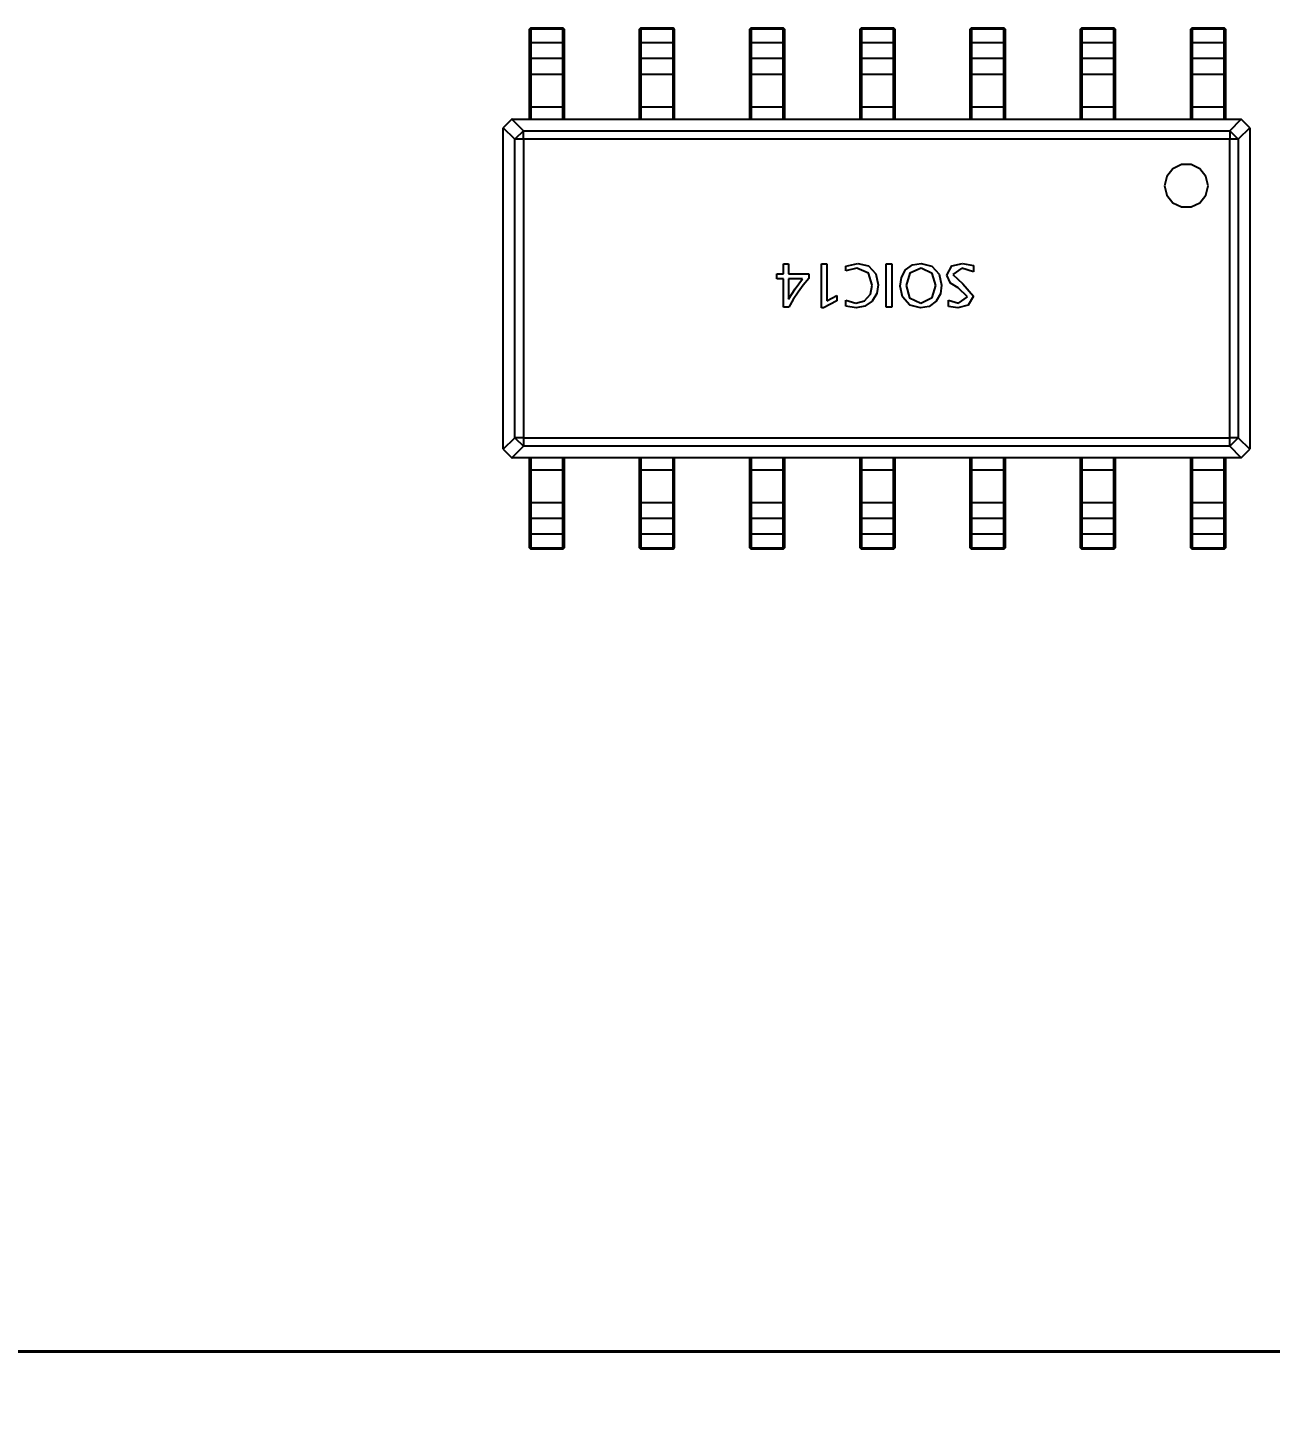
# Model space of a CAD drawing. Header units: millimetres. Extents: x 5 to 205, y 5 to 144.
# Drawn here: x 51.55 to 65.84, y 51.73 to 67.74 of the extents above; entities that cross this region are included whole.
import ezdxf

# ---------------------------------------------------------------- set-up
doc = ezdxf.new("R2010")
doc.units = ezdxf.units.MM
for name, color, linetype in [('DIM', 4, 'CONTINUOUS'), ('OUTLINE', 7, 'CONTINUOUS'), ('PARTS', 8, 'CONTINUOUS')]:
    doc.layers.add(name, color=color, linetype=linetype)
doc.styles.add('CJK', font='arial.ttf')
doc.dimstyles.new('PCB2', dxfattribs={"dimtxt": 1.25, "dimasz": 1.25, "dimexe": 0.75, "dimexo": 0.5, "dimgap": 0.3, "dimtad": 1, "dimzin": 0, "dimtxsty": 'CJK', "dimcen": 2.5, "dimclrd": 4, "dimclre": 4, "dimclrt": 4, "dimazin": 3, "dimtfac": 1, "dimtmove": 0, "dimatfit": 3})

msp = doc.modelspace()

# ---------------------------------------------------------------- linework, layer by layer
at = {"layer": 'OUTLINE'}
msp.add_lwpolyline([(89, 52.5), (34, 52.5)], dxfattribs=at)
at = {"layer": 'PARTS'}
for points in [[(57.318, 67.73), (57.333, 67.745)], [(57.333, 67.745), (57.318, 67.73)], [(57.318, 67.57), (57.318, 67.73)], [(57.318, 67.73), (57.333, 67.73)], [(57.333, 67.745), (57.703, 67.745)], [(57.333, 67.745), (57.333, 67.745)], [(57.333, 67.73), (57.333, 67.745)], [(57.333, 67.745), (57.703, 67.745)], [(57.703, 67.73), (57.333, 67.73)], [(57.333, 67.73), (57.333, 67.571)], [(57.703, 67.745), (57.718, 67.73)], [(57.703, 67.745), (57.703, 67.745)], [(57.703, 67.73), (57.703, 67.745)], [(57.718, 67.73), (57.703, 67.745)], [(57.703, 67.571), (57.703, 67.73)], [(57.703, 67.73), (57.718, 67.73)], [(57.718, 67.724), (57.718, 67.73)], [(57.718, 67.73), (57.718, 67.57)], [(58.587, 67.73), (58.602, 67.745)], [(58.602, 67.745), (58.587, 67.73)], [(58.587, 67.73), (58.587, 67.724)], [(58.587, 67.57), (58.587, 67.73)], [(58.587, 67.73), (58.602, 67.73)], [(58.587, 67.724), (58.587, 67.564)], [(58.602, 67.745), (58.971, 67.745)], [(58.602, 67.745), (58.602, 67.745)], [(58.602, 67.73), (58.602, 67.745)], [(58.602, 67.745), (58.971, 67.745)], [(58.971, 67.73), (58.602, 67.73)], [(58.602, 67.73), (58.602, 67.571)], [(58.971, 67.745), (58.986, 67.73)], [(58.971, 67.745), (58.971, 67.745)], [(58.971, 67.73), (58.971, 67.745)], [(58.986, 67.73), (58.971, 67.745)], [(58.971, 67.571), (58.971, 67.73)], [(58.971, 67.73), (58.986, 67.73)], [(58.986, 67.73), (58.986, 67.57)], [(59.855, 67.73), (59.87, 67.745)], [(59.87, 67.745), (59.855, 67.73)], [(59.855, 67.57), (59.855, 67.73)], [(59.855, 67.73), (59.87, 67.73)], [(59.87, 67.745), (60.24, 67.745)], [(59.87, 67.745), (59.87, 67.745)], [(59.87, 67.73), (59.87, 67.745)], [(59.87, 67.745), (60.24, 67.745)], [(60.24, 67.73), (59.87, 67.73)], [(59.87, 67.73), (59.87, 67.571)], [(60.24, 67.745), (60.255, 67.73)], [(60.24, 67.745), (60.24, 67.745)], [(60.24, 67.73), (60.24, 67.745)], [(60.255, 67.73), (60.24, 67.745)], [(60.24, 67.571), (60.24, 67.73)], [(60.24, 67.73), (60.255, 67.73)], [(60.255, 67.73), (60.255, 67.57)], [(61.124, 67.73), (61.139, 67.745)], [(61.139, 67.745), (61.124, 67.73)], [(61.124, 67.73), (61.124, 67.724)], [(61.124, 67.57), (61.124, 67.73)], [(61.124, 67.73), (61.139, 67.73)], [(61.139, 67.745), (61.509, 67.745)], [(61.139, 67.745), (61.139, 67.745)], [(61.139, 67.73), (61.139, 67.745)], [(61.139, 67.745), (61.509, 67.745)], [(61.509, 67.73), (61.139, 67.73)], [(61.139, 67.73), (61.139, 67.571)], [(61.509, 67.745), (61.524, 67.73)], [(61.509, 67.745), (61.509, 67.745)], [(61.509, 67.73), (61.509, 67.745)], [(61.524, 67.73), (61.509, 67.745)], [(61.509, 67.571), (61.509, 67.73)], [(61.509, 67.73), (61.524, 67.73)], [(61.524, 67.73), (61.524, 67.57)], [(62.393, 67.73), (62.408, 67.745)], [(62.408, 67.745), (62.393, 67.73)], [(62.393, 67.73), (62.393, 67.724)], [(62.393, 67.57), (62.393, 67.73)], [(62.393, 67.73), (62.408, 67.73)], [(62.408, 67.745), (62.778, 67.745)], [(62.408, 67.745), (62.408, 67.745)], [(62.408, 67.73), (62.408, 67.745)], [(62.408, 67.745), (62.778, 67.745)], [(62.778, 67.73), (62.408, 67.73)], [(62.408, 67.73), (62.408, 67.571)], [(62.778, 67.745), (62.793, 67.73)], [(62.778, 67.745), (62.778, 67.745)], [(62.778, 67.73), (62.778, 67.745)], [(62.793, 67.73), (62.778, 67.745)], [(62.778, 67.571), (62.778, 67.73)], [(62.778, 67.73), (62.793, 67.73)], [(62.793, 67.73), (62.793, 67.57)], [(63.662, 67.73), (63.677, 67.745)], [(63.677, 67.745), (63.662, 67.73)], [(63.662, 67.73), (63.662, 67.724)], [(63.662, 67.57), (63.662, 67.73)], [(63.662, 67.73), (63.677, 67.73)], [(63.677, 67.745), (64.046, 67.745)], [(63.677, 67.745), (63.677, 67.745)], [(63.677, 67.73), (63.677, 67.745)], [(63.677, 67.745), (64.046, 67.745)], [(64.046, 67.73), (63.677, 67.73)], [(63.677, 67.73), (63.677, 67.571)], [(64.046, 67.745), (64.061, 67.73)], [(64.046, 67.745), (64.046, 67.745)], [(64.046, 67.73), (64.046, 67.745)], [(64.061, 67.73), (64.046, 67.745)], [(64.046, 67.571), (64.046, 67.73)], [(64.046, 67.73), (64.061, 67.73)], [(64.061, 67.73), (64.061, 67.57)], [(64.93, 67.73), (64.945, 67.745)], [(64.945, 67.745), (64.93, 67.73)], [(64.93, 67.73), (64.93, 67.724)], [(64.93, 67.57), (64.93, 67.73)], [(64.93, 67.73), (64.945, 67.73)], [(64.945, 67.745), (65.315, 67.745)], [(64.945, 67.745), (64.945, 67.745)], [(64.945, 67.73), (64.945, 67.745)], [(64.945, 67.745), (65.315, 67.745)], [(65.315, 67.73), (64.945, 67.73)], [(64.945, 67.73), (64.945, 67.571)], [(65.315, 67.745), (65.33, 67.73)], [(65.315, 67.745), (65.315, 67.745)], [(65.315, 67.73), (65.315, 67.745)], [(65.33, 67.73), (65.315, 67.745)], [(65.315, 67.571), (65.315, 67.73)], [(65.315, 67.73), (65.33, 67.73)], [(65.33, 67.73), (65.33, 67.57)], [(57.318, 67.57), (57.333, 67.571)], [(57.318, 67.376), (57.318, 67.57)], [(57.703, 67.571), (57.333, 67.571)], [(57.333, 67.571), (57.333, 67.39)], [(57.703, 67.39), (57.703, 67.571)], [(57.703, 67.571), (57.718, 67.57)], [(57.718, 67.57), (57.718, 67.376)], [(58.587, 67.57), (58.602, 67.571)], [(58.587, 67.376), (58.587, 67.57)], [(58.971, 67.571), (58.602, 67.571)], [(58.602, 67.571), (58.602, 67.39)], [(58.971, 67.39), (58.971, 67.571)], [(58.971, 67.571), (58.986, 67.57)], [(58.986, 67.57), (58.986, 67.376)], [(59.855, 67.57), (59.87, 67.571)], [(59.855, 67.376), (59.855, 67.57)], [(60.24, 67.571), (59.87, 67.571)], [(59.87, 67.571), (59.87, 67.39)], [(60.24, 67.39), (60.24, 67.571)], [(60.24, 67.571), (60.255, 67.57)], [(60.255, 67.57), (60.255, 67.376)], [(61.124, 67.57), (61.139, 67.571)], [(61.124, 67.376), (61.124, 67.57)], [(61.509, 67.571), (61.139, 67.571)], [(61.139, 67.571), (61.139, 67.39)], [(61.509, 67.39), (61.509, 67.571)], [(61.509, 67.571), (61.524, 67.57)], [(61.524, 67.57), (61.524, 67.376)], [(62.393, 67.57), (62.408, 67.571)], [(62.393, 67.376), (62.393, 67.57)], [(62.778, 67.571), (62.408, 67.571)], [(62.408, 67.571), (62.408, 67.39)], [(62.778, 67.39), (62.778, 67.571)], [(62.778, 67.571), (62.793, 67.57)], [(62.793, 67.57), (62.793, 67.376)], [(63.662, 67.57), (63.677, 67.571)], [(63.662, 67.376), (63.662, 67.57)], [(64.046, 67.571), (63.677, 67.571)], [(63.677, 67.571), (63.677, 67.39)], [(64.046, 67.39), (64.046, 67.571)], [(64.046, 67.571), (64.061, 67.57)], [(64.061, 67.57), (64.061, 67.376)], [(64.93, 67.57), (64.945, 67.571)], [(64.93, 67.376), (64.93, 67.57)], [(65.315, 67.571), (64.945, 67.571)], [(64.945, 67.571), (64.945, 67.39)], [(65.315, 67.39), (65.315, 67.571)], [(65.315, 67.571), (65.33, 67.57)], [(65.33, 67.57), (65.33, 67.376)], [(57.318, 67.376), (57.333, 67.39)], [(57.318, 67.376), (57.318, 67.216)], [(57.318, 67.194), (57.318, 67.376)], [(57.703, 67.39), (57.333, 67.39)], [(57.333, 67.39), (57.333, 67.208)], [(57.703, 67.208), (57.703, 67.39)], [(57.703, 67.39), (57.718, 67.376)], [(57.718, 67.376), (57.718, 67.194)], [(58.587, 67.376), (58.602, 67.39)], [(58.587, 67.376), (58.587, 67.216)], [(58.587, 67.194), (58.587, 67.376)], [(58.971, 67.39), (58.602, 67.39)], [(58.602, 67.39), (58.602, 67.208)], [(58.971, 67.208), (58.971, 67.39)], [(58.971, 67.39), (58.986, 67.376)], [(58.986, 67.216), (58.986, 67.376)], [(58.986, 67.376), (58.986, 67.194)], [(59.855, 67.376), (59.87, 67.39)], [(59.855, 67.376), (59.855, 67.216)], [(59.855, 67.194), (59.855, 67.376)], [(60.24, 67.39), (59.87, 67.39)], [(59.87, 67.39), (59.87, 67.208)], [(60.24, 67.208), (60.24, 67.39)], [(60.24, 67.39), (60.255, 67.376)], [(60.255, 67.216), (60.255, 67.376)], [(60.255, 67.376), (60.255, 67.194)], [(61.124, 67.376), (61.139, 67.39)], [(61.124, 67.376), (61.124, 67.216)], [(61.124, 67.194), (61.124, 67.376)], [(61.509, 67.39), (61.139, 67.39)], [(61.139, 67.39), (61.139, 67.208)], [(61.509, 67.208), (61.509, 67.39)], [(61.509, 67.39), (61.524, 67.376)], [(61.524, 67.216), (61.524, 67.376)], [(61.524, 67.376), (61.524, 67.194)], [(62.393, 67.376), (62.408, 67.39)], [(62.393, 67.194), (62.393, 67.376)], [(62.778, 67.39), (62.408, 67.39)], [(62.408, 67.39), (62.408, 67.208)], [(62.778, 67.208), (62.778, 67.39)], [(62.778, 67.39), (62.793, 67.376)], [(62.793, 67.216), (62.793, 67.376)], [(62.793, 67.376), (62.793, 67.194)], [(63.662, 67.376), (63.677, 67.39)], [(63.662, 67.194), (63.662, 67.376)], [(64.046, 67.39), (63.677, 67.39)], [(63.677, 67.39), (63.677, 67.208)], [(64.046, 67.208), (64.046, 67.39)], [(64.046, 67.39), (64.061, 67.376)], [(64.061, 67.216), (64.061, 67.376)], [(64.061, 67.376), (64.061, 67.194)], [(64.93, 67.376), (64.945, 67.39)], [(64.93, 67.376), (64.93, 67.216)], [(64.93, 67.194), (64.93, 67.376)], [(65.315, 67.39), (64.945, 67.39)], [(64.945, 67.39), (64.945, 67.208)], [(65.315, 67.208), (65.315, 67.39)], [(65.315, 67.39), (65.33, 67.376)], [(65.33, 67.216), (65.33, 67.376)], [(65.33, 67.376), (65.33, 67.194)], [(57.318, 67.216), (57.318, 67.035)], [(57.318, 67.194), (57.333, 67.208)], [(57.318, 66.833), (57.318, 66.953), (57.318, 67.074), (57.318, 67.194)], [(57.703, 67.208), (57.333, 67.208)], [(57.333, 67.208), (57.333, 67.083), (57.333, 66.958), (57.333, 66.833)], [(57.703, 66.833), (57.703, 66.958), (57.703, 67.083), (57.703, 67.208)], [(57.703, 67.208), (57.718, 67.194)], [(57.718, 67.035), (57.718, 67.216)], [(57.718, 67.194), (57.718, 67.074), (57.718, 66.953), (57.718, 66.833)], [(58.587, 67.216), (58.587, 67.035)], [(58.587, 67.194), (58.602, 67.208)], [(58.587, 66.833), (58.587, 66.953), (58.587, 67.074), (58.587, 67.194)], [(58.971, 67.208), (58.602, 67.208)], [(58.602, 67.208), (58.602, 67.083), (58.602, 66.958), (58.602, 66.833)], [(58.971, 66.833), (58.971, 66.958), (58.971, 67.083), (58.971, 67.208)], [(58.971, 67.208), (58.986, 67.194)], [(58.986, 67.035), (58.986, 67.216)], [(58.986, 67.194), (58.986, 67.074), (58.986, 66.953), (58.986, 66.833)], [(59.855, 67.216), (59.855, 67.035)], [(59.855, 67.194), (59.87, 67.208)], [(59.855, 66.833), (59.855, 66.953), (59.855, 67.074), (59.855, 67.194)], [(60.24, 67.208), (59.87, 67.208)], [(59.87, 67.208), (59.87, 67.083), (59.87, 66.958), (59.87, 66.833)], [(60.24, 66.833), (60.24, 66.958), (60.24, 67.083), (60.24, 67.208)], [(60.24, 67.208), (60.255, 67.194)], [(60.255, 67.035), (60.255, 67.216)], [(60.255, 67.194), (60.255, 67.074), (60.255, 66.953), (60.255, 66.833)], [(61.124, 67.216), (61.124, 67.035)], [(61.124, 67.194), (61.139, 67.208)], [(61.124, 66.833), (61.124, 66.953), (61.124, 67.074), (61.124, 67.194)], [(61.509, 67.208), (61.139, 67.208)], [(61.139, 67.208), (61.139, 67.083), (61.139, 66.958), (61.139, 66.833)], [(61.509, 66.833), (61.509, 66.958), (61.509, 67.083), (61.509, 67.208)], [(61.509, 67.208), (61.524, 67.194)], [(61.524, 67.035), (61.524, 67.216)], [(61.524, 67.194), (61.524, 67.074), (61.524, 66.953), (61.524, 66.833)], [(62.393, 67.216), (62.393, 67.035)], [(62.393, 67.194), (62.408, 67.208)], [(62.393, 66.833), (62.393, 66.953), (62.393, 67.074), (62.393, 67.194)], [(62.778, 67.208), (62.408, 67.208)], [(62.408, 67.208), (62.408, 67.083), (62.408, 66.958), (62.408, 66.833)], [(62.778, 66.833), (62.778, 66.958), (62.778, 67.083), (62.778, 67.208)], [(62.778, 67.208), (62.793, 67.194)], [(62.793, 67.035), (62.793, 67.216)], [(62.793, 67.194), (62.793, 67.074), (62.793, 66.953), (62.793, 66.833)], [(63.662, 67.216), (63.662, 67.035)], [(63.662, 67.194), (63.677, 67.208)], [(63.662, 66.833), (63.662, 66.953), (63.662, 67.074), (63.662, 67.194)], [(64.046, 67.208), (63.677, 67.208)], [(63.677, 67.208), (63.677, 67.083), (63.677, 66.958), (63.677, 66.833)], [(64.046, 66.833), (64.046, 66.958), (64.046, 67.083), (64.046, 67.208)], [(64.046, 67.208), (64.061, 67.194)], [(64.061, 67.035), (64.061, 67.216)], [(64.061, 67.194), (64.061, 67.074), (64.061, 66.953), (64.061, 66.833)], [(64.93, 67.216), (64.93, 67.035)], [(64.93, 67.194), (64.945, 67.208)], [(64.93, 66.833), (64.93, 66.953), (64.93, 67.074), (64.93, 67.194)], [(65.315, 67.208), (64.945, 67.208)], [(64.945, 67.208), (64.945, 67.083), (64.945, 66.958), (64.945, 66.833)], [(65.315, 66.833), (65.315, 66.958), (65.315, 67.083), (65.315, 67.208)], [(65.315, 67.208), (65.33, 67.194)], [(65.33, 67.035), (65.33, 67.216)], [(65.33, 67.194), (65.33, 67.074), (65.33, 66.953), (65.33, 66.833)], [(59.855, 67.035), (59.855, 66.934), (59.855, 66.833)], [(57.318, 66.833), (57.318, 66.693)], [(57.318, 66.693), (57.318, 66.833)], [(57.318, 66.833), (57.333, 66.833)], [(57.703, 66.833), (57.333, 66.833)], [(57.333, 66.833), (57.333, 66.693)], [(57.703, 66.693), (57.703, 66.833)], [(57.703, 66.833), (57.718, 66.833)], [(57.718, 66.833), (57.718, 66.693)], [(58.587, 66.833), (58.587, 66.693)], [(58.587, 66.693), (58.587, 66.833)], [(58.587, 66.833), (58.602, 66.833)], [(58.971, 66.833), (58.602, 66.833)], [(58.602, 66.833), (58.602, 66.693)], [(58.971, 66.693), (58.971, 66.833)], [(58.971, 66.833), (58.986, 66.833)], [(58.986, 66.833), (58.986, 66.693)], [(59.855, 66.833), (59.855, 66.693)], [(59.855, 66.693), (59.855, 66.833)], [(59.855, 66.833), (59.87, 66.833)], [(60.24, 66.833), (59.87, 66.833)], [(59.87, 66.833), (59.87, 66.693)], [(60.24, 66.693), (60.24, 66.833)], [(60.24, 66.833), (60.255, 66.833)], [(60.255, 66.833), (60.255, 66.693)], [(61.124, 66.833), (61.124, 66.693)], [(61.124, 66.693), (61.124, 66.833)], [(61.124, 66.833), (61.139, 66.833)], [(61.509, 66.833), (61.139, 66.833)], [(61.139, 66.833), (61.139, 66.693)], [(61.509, 66.693), (61.509, 66.833)], [(61.509, 66.833), (61.524, 66.833)], [(61.524, 66.693), (61.524, 66.833)], [(61.524, 66.833), (61.524, 66.693)], [(62.393, 66.833), (62.393, 66.693)], [(62.393, 66.693), (62.393, 66.833)], [(62.393, 66.833), (62.408, 66.833)], [(62.778, 66.833), (62.408, 66.833)], [(62.408, 66.833), (62.408, 66.693)], [(62.778, 66.693), (62.778, 66.833)], [(62.778, 66.833), (62.793, 66.833)], [(62.793, 66.693), (62.793, 66.833)], [(62.793, 66.833), (62.793, 66.693)], [(63.662, 66.833), (63.662, 66.693)], [(63.662, 66.693), (63.662, 66.833)], [(63.662, 66.833), (63.677, 66.833)], [(64.046, 66.833), (63.677, 66.833)], [(63.677, 66.833), (63.677, 66.693)], [(64.046, 66.693), (64.046, 66.833)], [(64.046, 66.833), (64.061, 66.833)], [(64.061, 66.833), (64.061, 66.693)], [(64.93, 66.833), (64.93, 66.693)], [(64.93, 66.693), (64.93, 66.833)], [(64.93, 66.833), (64.945, 66.833)], [(65.315, 66.833), (64.945, 66.833)], [(64.945, 66.833), (64.945, 66.693)], [(65.315, 66.693), (65.315, 66.833)], [(65.315, 66.833), (65.33, 66.833)], [(65.33, 66.693), (65.33, 66.833)], [(65.33, 66.833), (65.33, 66.693)], [(57.116, 66.693), (57.018, 66.595)], [(57.118, 66.693), (57.116, 66.693)], [(57.116, 66.693), (57.249, 66.56)], [(57.118, 66.693), (65.51, 66.693)], [(65.379, 66.56), (65.512, 66.693)], [(65.512, 66.693), (65.51, 66.693)], [(65.61, 66.595), (65.512, 66.693)], [(57.018, 66.595), (57.018, 66.593)], [(57.151, 66.462), (57.018, 66.595)], [(57.018, 62.897), (57.018, 66.593)], [(57.249, 66.56), (57.151, 66.462)], [(57.249, 66.56), (65.379, 66.56)], [(57.249, 66.462), (57.249, 66.56)], [(65.477, 66.462), (65.379, 66.56)], [(65.379, 66.56), (65.379, 66.462)], [(65.61, 66.595), (65.477, 66.462)], [(65.61, 66.593), (65.61, 66.595)], [(65.61, 66.593), (65.61, 62.897)], [(57.151, 63.027), (57.151, 66.462)], [(57.249, 66.462), (57.151, 66.462)], [(57.249, 66.462), (57.249, 63.027)], [(65.379, 66.462), (57.249, 66.462)], [(65.379, 63.027), (65.379, 66.462)], [(65.477, 66.462), (65.379, 66.462)], [(65.477, 66.462), (65.477, 63.027)], [(65.129, 65.927), (65.105, 66.035), (65.035, 66.122), (64.935, 66.17), (64.824, 66.17), (64.724, 66.122), (64.655, 66.035), (64.63, 65.927)], [(64.63, 65.927), (64.655, 65.818), (64.724, 65.732), (64.824, 65.683), (64.935, 65.683), (65.035, 65.732), (65.105, 65.818), (65.129, 65.927)], [(60.241, 64.912), (60.241, 65.028)], [(60.241, 65.028), (60.302, 65.028)], [(60.302, 65.028), (60.302, 64.912)], [(60.68, 64.522), (60.68, 65.028)], [(60.68, 65.028), (60.741, 65.028)], [(60.741, 65.028), (60.741, 64.603)], [(60.96, 65.002), (61.097, 65.034)], [(61.097, 65.034), (61.22, 65.004), (61.306, 64.912), (61.332, 64.787)], [(61.423, 64.528), (61.423, 65.028)], [(61.423, 65.028), (61.49, 65.028)], [(61.49, 65.028), (61.49, 64.528)], [(61.587, 64.772), (61.601, 64.871), (61.648, 64.959), (61.729, 65.016), (61.827, 65.034)], [(61.827, 65.034), (61.951, 65.003), (62.036, 64.909), (62.063, 64.784)], [(62.123, 64.899), (62.18, 65.006), (62.302, 65.034)], [(62.302, 65.034), (62.428, 65.008)], [(60.168, 64.857), (60.168, 64.912)], [(60.168, 64.912), (60.241, 64.912)], [(60.302, 64.912), (60.534, 64.912)], [(60.534, 64.912), (60.534, 64.86)], [(60.96, 64.947), (60.96, 65.002)], [(61.088, 64.979), (60.96, 64.947)], [(61.265, 64.783), (61.22, 64.922), (61.088, 64.979)], [(61.827, 64.979), (61.695, 64.92), (61.654, 64.779)], [(61.996, 64.779), (61.955, 64.917), (61.827, 64.979)], [(62.255, 64.751), (62.166, 64.807), (62.123, 64.899)], [(62.295, 64.979), (62.191, 64.904)], [(62.191, 64.904), (62.306, 64.798)], [(62.428, 64.935), (62.295, 64.979)], [(62.428, 65.008), (62.428, 64.935)], [(60.241, 64.857), (60.168, 64.857)], [(60.241, 64.528), (60.241, 64.857)], [(60.302, 64.62), (60.377, 64.742), (60.463, 64.857)], [(60.302, 64.857), (60.302, 64.62)], [(60.463, 64.857), (60.302, 64.857)], [(60.534, 64.86), (60.47, 64.782), (60.41, 64.701), (60.355, 64.616), (60.306, 64.528)], [(61.077, 64.577), (61.177, 64.603), (61.245, 64.681), (61.265, 64.783)], [(61.332, 64.787), (61.316, 64.686), (61.263, 64.598), (61.178, 64.54), (61.078, 64.522)], [(61.819, 64.522), (61.697, 64.554), (61.613, 64.648), (61.587, 64.772)], [(61.654, 64.779), (61.693, 64.638), (61.823, 64.577)], [(62.063, 64.784), (62.049, 64.684), (62, 64.597), (61.918, 64.539), (61.819, 64.522)], [(61.823, 64.577), (61.953, 64.639), (61.996, 64.779)], [(62.361, 64.65), (62.255, 64.751)], [(62.306, 64.798), (62.428, 64.656)], [(60.856, 64.601), (60.703, 64.522)], [(60.741, 64.603), (60.856, 64.662)], [(60.856, 64.662), (60.856, 64.601)], [(60.96, 64.542), (60.96, 64.609)], [(60.96, 64.609), (61.077, 64.577)], [(62.142, 64.536), (62.142, 64.609)], [(62.142, 64.609), (62.257, 64.577)], [(62.428, 64.656), (62.37, 64.553), (62.251, 64.522)], [(62.257, 64.577), (62.361, 64.65)], [(60.306, 64.528), (60.241, 64.528)], [(60.703, 64.522), (60.68, 64.522)], [(61.078, 64.522), (60.96, 64.542)], [(61.49, 64.528), (61.423, 64.528)], [(62.251, 64.522), (62.142, 64.536)], [(57.018, 62.895), (57.151, 63.027)], [(57.151, 63.027), (57.249, 62.93)], [(57.249, 63.027), (57.151, 63.027)], [(57.249, 63.027), (65.379, 63.027)], [(57.249, 63.027), (57.249, 62.93)], [(65.379, 62.93), (65.477, 63.027)], [(65.477, 63.027), (65.379, 63.027)], [(65.379, 62.93), (65.379, 63.027)], [(65.477, 63.027), (65.61, 62.895)], [(57.018, 62.897), (57.018, 62.895)], [(57.018, 62.895), (57.116, 62.797)], [(57.249, 62.93), (57.116, 62.797)], [(57.116, 62.797), (57.118, 62.797)], [(65.51, 62.797), (57.118, 62.797)], [(65.379, 62.93), (57.249, 62.93)], [(57.318, 62.797), (57.318, 62.657)], [(57.318, 62.657), (57.318, 62.797)], [(57.333, 62.797), (57.333, 62.657)], [(57.703, 62.657), (57.703, 62.797)], [(57.718, 62.797), (57.718, 62.657)], [(58.587, 62.797), (58.587, 62.657)], [(58.587, 62.657), (58.587, 62.797)], [(58.602, 62.797), (58.602, 62.657)], [(58.971, 62.657), (58.971, 62.797)], [(58.986, 62.797), (58.986, 62.657)], [(59.855, 62.797), (59.855, 62.657)], [(59.855, 62.657), (59.855, 62.797)], [(59.87, 62.797), (59.87, 62.657)], [(60.24, 62.657), (60.24, 62.797)], [(60.255, 62.797), (60.255, 62.657)], [(61.124, 62.797), (61.124, 62.657)], [(61.124, 62.657), (61.124, 62.797)], [(61.139, 62.797), (61.139, 62.657)], [(61.509, 62.657), (61.509, 62.797)], [(61.524, 62.657), (61.524, 62.797)], [(61.524, 62.797), (61.524, 62.657)], [(62.393, 62.797), (62.393, 62.657)], [(62.393, 62.657), (62.393, 62.797)], [(62.408, 62.797), (62.408, 62.657)], [(62.778, 62.657), (62.778, 62.797)], [(62.793, 62.657), (62.793, 62.797)], [(62.793, 62.797), (62.793, 62.657)], [(63.662, 62.797), (63.662, 62.657)], [(63.662, 62.657), (63.662, 62.797)], [(63.677, 62.797), (63.677, 62.657)], [(64.046, 62.657), (64.046, 62.797)], [(64.061, 62.797), (64.061, 62.657)], [(64.93, 62.797), (64.93, 62.657)], [(64.93, 62.657), (64.93, 62.797)], [(64.945, 62.797), (64.945, 62.657)], [(65.315, 62.657), (65.315, 62.797)], [(65.33, 62.657), (65.33, 62.797)], [(65.33, 62.797), (65.33, 62.657)], [(65.512, 62.797), (65.379, 62.93)], [(65.51, 62.797), (65.512, 62.797)], [(65.512, 62.797), (65.61, 62.895)], [(65.61, 62.895), (65.61, 62.897)], [(57.318, 62.296), (57.318, 62.416), (57.318, 62.537), (57.318, 62.657)], [(57.333, 62.657), (57.318, 62.657)], [(57.333, 62.657), (57.703, 62.657)], [(57.333, 62.657), (57.333, 62.532), (57.333, 62.407), (57.333, 62.282)], [(57.703, 62.282), (57.703, 62.407), (57.703, 62.532), (57.703, 62.657)], [(57.718, 62.657), (57.703, 62.657)], [(57.718, 62.657), (57.718, 62.537), (57.718, 62.416), (57.718, 62.296)], [(58.587, 62.296), (58.587, 62.416), (58.587, 62.537), (58.587, 62.657)], [(58.602, 62.657), (58.587, 62.657)], [(58.602, 62.657), (58.971, 62.657)], [(58.602, 62.657), (58.602, 62.532), (58.602, 62.407), (58.602, 62.282)], [(58.971, 62.282), (58.971, 62.407), (58.971, 62.532), (58.971, 62.657)], [(58.986, 62.657), (58.971, 62.657)], [(58.986, 62.657), (58.986, 62.537), (58.986, 62.416), (58.986, 62.296)], [(59.855, 62.296), (59.855, 62.416), (59.855, 62.537), (59.855, 62.657)], [(59.87, 62.657), (59.855, 62.657)], [(59.87, 62.657), (60.24, 62.657)], [(59.87, 62.657), (59.87, 62.532), (59.87, 62.407), (59.87, 62.282)], [(60.24, 62.282), (60.24, 62.407), (60.24, 62.532), (60.24, 62.657)], [(60.255, 62.657), (60.24, 62.657)], [(60.255, 62.657), (60.255, 62.537), (60.255, 62.416), (60.255, 62.296)], [(61.124, 62.296), (61.124, 62.416), (61.124, 62.537), (61.124, 62.657)], [(61.139, 62.657), (61.124, 62.657)], [(61.139, 62.657), (61.509, 62.657)], [(61.139, 62.657), (61.139, 62.532), (61.139, 62.407), (61.139, 62.282)], [(61.509, 62.282), (61.509, 62.407), (61.509, 62.532), (61.509, 62.657)], [(61.524, 62.657), (61.509, 62.657)], [(61.524, 62.657), (61.524, 62.537), (61.524, 62.416), (61.524, 62.296)], [(62.393, 62.296), (62.393, 62.416), (62.393, 62.537), (62.393, 62.657)], [(62.408, 62.657), (62.393, 62.657)], [(62.408, 62.657), (62.778, 62.657)], [(62.408, 62.657), (62.408, 62.532), (62.408, 62.407), (62.408, 62.282)], [(62.778, 62.282), (62.778, 62.407), (62.778, 62.532), (62.778, 62.657)], [(62.793, 62.657), (62.778, 62.657)], [(62.793, 62.657), (62.793, 62.537), (62.793, 62.416), (62.793, 62.296)], [(63.662, 62.296), (63.662, 62.416), (63.662, 62.537), (63.662, 62.657)], [(63.677, 62.657), (63.662, 62.657)], [(63.677, 62.657), (64.046, 62.657)], [(63.677, 62.657), (63.677, 62.532), (63.677, 62.407), (63.677, 62.282)], [(64.046, 62.282), (64.046, 62.407), (64.046, 62.532), (64.046, 62.657)], [(64.061, 62.657), (64.046, 62.657)], [(64.061, 62.657), (64.061, 62.537), (64.061, 62.416), (64.061, 62.296)], [(64.93, 62.296), (64.93, 62.416), (64.93, 62.537), (64.93, 62.657)], [(64.945, 62.657), (64.93, 62.657)], [(64.945, 62.657), (65.315, 62.657)], [(64.945, 62.657), (64.945, 62.532), (64.945, 62.407), (64.945, 62.282)], [(65.315, 62.282), (65.315, 62.407), (65.315, 62.532), (65.315, 62.657)], [(65.33, 62.657), (65.315, 62.657)], [(65.33, 62.657), (65.33, 62.537), (65.33, 62.416), (65.33, 62.296)], [(57.318, 62.455), (57.318, 62.274)], [(57.718, 62.274), (57.718, 62.455)], [(58.587, 62.455), (58.587, 62.274)], [(58.986, 62.274), (58.986, 62.455)], [(59.855, 62.455), (59.855, 62.274)], [(60.255, 62.274), (60.255, 62.455)], [(61.124, 62.455), (61.124, 62.274)], [(61.524, 62.274), (61.524, 62.455)], [(62.393, 62.455), (62.393, 62.274)], [(62.793, 62.274), (62.793, 62.455)], [(63.662, 62.455), (63.662, 62.274)], [(64.061, 62.274), (64.061, 62.455)], [(64.93, 62.455), (64.93, 62.274)], [(65.33, 62.274), (65.33, 62.455)], [(57.318, 62.114), (57.318, 62.296)], [(57.333, 62.282), (57.318, 62.296)], [(57.333, 62.282), (57.703, 62.282)], [(57.333, 62.282), (57.333, 62.1)], [(57.718, 62.296), (57.703, 62.282)], [(57.703, 62.1), (57.703, 62.282)], [(57.718, 62.296), (57.718, 62.114)], [(58.587, 62.114), (58.587, 62.296)], [(58.602, 62.282), (58.587, 62.296)], [(58.587, 62.274), (58.587, 62.114)], [(58.602, 62.282), (58.971, 62.282)], [(58.602, 62.282), (58.602, 62.1)], [(58.986, 62.296), (58.971, 62.282)], [(58.971, 62.1), (58.971, 62.282)], [(58.986, 62.296), (58.986, 62.114)], [(59.855, 62.114), (59.855, 62.296)], [(59.87, 62.282), (59.855, 62.296)], [(59.87, 62.282), (60.24, 62.282)], [(59.87, 62.282), (59.87, 62.1)], [(60.255, 62.296), (60.24, 62.282)], [(60.24, 62.1), (60.24, 62.282)], [(60.255, 62.296), (60.255, 62.114)], [(60.255, 62.114), (60.255, 62.274)], [(61.124, 62.114), (61.124, 62.296)], [(61.139, 62.282), (61.124, 62.296)], [(61.139, 62.282), (61.509, 62.282)], [(61.139, 62.282), (61.139, 62.1)], [(61.524, 62.296), (61.509, 62.282)], [(61.509, 62.1), (61.509, 62.282)], [(61.524, 62.296), (61.524, 62.114)], [(61.524, 62.114), (61.524, 62.274)], [(62.393, 62.114), (62.393, 62.296)], [(62.408, 62.282), (62.393, 62.296)], [(62.408, 62.282), (62.778, 62.282)], [(62.408, 62.282), (62.408, 62.1)], [(62.793, 62.296), (62.778, 62.282)], [(62.778, 62.1), (62.778, 62.282)], [(62.793, 62.296), (62.793, 62.114)], [(63.662, 62.114), (63.662, 62.296)], [(63.677, 62.282), (63.662, 62.296)], [(63.677, 62.282), (64.046, 62.282)], [(63.677, 62.282), (63.677, 62.1)], [(64.061, 62.296), (64.046, 62.282)], [(64.046, 62.1), (64.046, 62.282)], [(64.061, 62.296), (64.061, 62.114)], [(64.061, 62.114), (64.061, 62.274)], [(64.93, 62.114), (64.93, 62.296)], [(64.945, 62.282), (64.93, 62.296)], [(64.93, 62.274), (64.93, 62.114)], [(64.945, 62.282), (65.315, 62.282)], [(64.945, 62.282), (64.945, 62.1)], [(65.33, 62.296), (65.315, 62.282)], [(65.315, 62.1), (65.315, 62.282)], [(65.33, 62.296), (65.33, 62.114)], [(65.33, 62.114), (65.33, 62.274)], [(57.318, 61.92), (57.318, 62.114)], [(57.333, 62.1), (57.318, 62.114)], [(57.333, 62.1), (57.333, 61.919)], [(57.333, 62.1), (57.703, 62.1)], [(57.718, 62.114), (57.703, 62.1)], [(57.703, 61.919), (57.703, 62.1)], [(57.718, 62.114), (57.718, 61.92)], [(58.587, 61.92), (58.587, 62.114)], [(58.602, 62.1), (58.587, 62.114)], [(58.602, 62.1), (58.602, 61.919)], [(58.602, 62.1), (58.971, 62.1)], [(58.986, 62.114), (58.971, 62.1)], [(58.971, 61.919), (58.971, 62.1)], [(58.986, 62.114), (58.986, 61.92)], [(59.855, 61.92), (59.855, 62.114)], [(59.87, 62.1), (59.855, 62.114)], [(59.87, 62.1), (59.87, 61.919)], [(59.87, 62.1), (60.24, 62.1)], [(60.255, 62.114), (60.24, 62.1)], [(60.24, 61.919), (60.24, 62.1)], [(60.255, 62.114), (60.255, 61.92)], [(61.124, 61.92), (61.124, 62.114)], [(61.139, 62.1), (61.124, 62.114)], [(61.139, 62.1), (61.139, 61.919)], [(61.139, 62.1), (61.509, 62.1)], [(61.524, 62.114), (61.509, 62.1)], [(61.509, 61.919), (61.509, 62.1)], [(61.524, 62.114), (61.524, 61.92)], [(62.393, 61.92), (62.393, 62.114)], [(62.408, 62.1), (62.393, 62.114)], [(62.408, 62.1), (62.408, 61.919)], [(62.408, 62.1), (62.778, 62.1)], [(62.793, 62.114), (62.778, 62.1)], [(62.778, 61.919), (62.778, 62.1)], [(62.793, 62.114), (62.793, 61.92)], [(63.662, 61.92), (63.662, 62.114)], [(63.677, 62.1), (63.662, 62.114)], [(63.677, 62.1), (63.677, 61.919)], [(63.677, 62.1), (64.046, 62.1)], [(64.061, 62.114), (64.046, 62.1)], [(64.046, 61.919), (64.046, 62.1)], [(64.061, 62.114), (64.061, 61.92)], [(64.93, 61.92), (64.93, 62.114)], [(64.945, 62.1), (64.93, 62.114)], [(64.945, 62.1), (64.945, 61.919)], [(64.945, 62.1), (65.315, 62.1)], [(65.33, 62.114), (65.315, 62.1)], [(65.315, 61.919), (65.315, 62.1)], [(65.33, 62.114), (65.33, 61.92)], [(57.318, 61.76), (57.318, 61.92)], [(57.333, 61.919), (57.318, 61.92)], [(57.333, 61.919), (57.703, 61.919)], [(57.333, 61.919), (57.333, 61.759)], [(57.718, 61.92), (57.703, 61.919)], [(57.703, 61.759), (57.703, 61.919)], [(57.718, 61.92), (57.718, 61.76)], [(58.587, 61.76), (58.587, 61.92)], [(58.602, 61.919), (58.587, 61.92)], [(58.602, 61.919), (58.971, 61.919)], [(58.602, 61.919), (58.602, 61.759)], [(58.986, 61.92), (58.971, 61.919)], [(58.971, 61.759), (58.971, 61.919)], [(58.986, 61.92), (58.986, 61.76)], [(59.855, 61.76), (59.855, 61.92)], [(59.87, 61.919), (59.855, 61.92)], [(59.87, 61.919), (60.24, 61.919)], [(59.87, 61.919), (59.87, 61.759)], [(60.255, 61.92), (60.24, 61.919)], [(60.24, 61.759), (60.24, 61.919)], [(60.255, 61.92), (60.255, 61.76)], [(61.124, 61.926), (61.124, 61.766)], [(61.124, 61.76), (61.124, 61.92)], [(61.139, 61.919), (61.124, 61.92)], [(61.139, 61.919), (61.509, 61.919)], [(61.139, 61.919), (61.139, 61.759)], [(61.524, 61.92), (61.509, 61.919)], [(61.509, 61.759), (61.509, 61.919)], [(61.524, 61.766), (61.524, 61.926)], [(61.524, 61.92), (61.524, 61.76)], [(62.393, 61.76), (62.393, 61.92)], [(62.408, 61.919), (62.393, 61.92)], [(62.408, 61.919), (62.778, 61.919)], [(62.408, 61.919), (62.408, 61.759)], [(62.793, 61.92), (62.778, 61.919)], [(62.778, 61.759), (62.778, 61.919)], [(62.793, 61.92), (62.793, 61.76)], [(63.662, 61.76), (63.662, 61.92)], [(63.677, 61.919), (63.662, 61.92)], [(63.677, 61.919), (64.046, 61.919)], [(63.677, 61.919), (63.677, 61.759)], [(64.061, 61.92), (64.046, 61.919)], [(64.046, 61.759), (64.046, 61.919)], [(64.061, 61.92), (64.061, 61.76)], [(64.93, 61.76), (64.93, 61.92)], [(64.945, 61.919), (64.93, 61.92)], [(64.945, 61.919), (65.315, 61.919)], [(64.945, 61.919), (64.945, 61.759)], [(65.33, 61.92), (65.315, 61.919)], [(65.315, 61.759), (65.315, 61.919)], [(65.33, 61.92), (65.33, 61.76)], [(57.333, 61.745), (57.318, 61.76)], [(57.333, 61.759), (57.318, 61.76)], [(57.318, 61.76), (57.333, 61.745)], [(57.333, 61.759), (57.703, 61.759)], [(57.333, 61.759), (57.333, 61.745)], [(57.703, 61.745), (57.333, 61.745)], [(57.333, 61.745), (57.333, 61.745)], [(57.703, 61.745), (57.333, 61.745)], [(57.718, 61.76), (57.703, 61.745)], [(57.718, 61.76), (57.703, 61.759)], [(57.703, 61.745), (57.718, 61.76)], [(57.703, 61.759), (57.703, 61.745)], [(57.703, 61.745), (57.703, 61.745)], [(57.718, 61.76), (57.718, 61.766)], [(58.587, 61.766), (58.587, 61.76)], [(58.602, 61.745), (58.587, 61.76)], [(58.602, 61.759), (58.587, 61.76)], [(58.587, 61.76), (58.602, 61.745)], [(58.602, 61.759), (58.971, 61.759)], [(58.602, 61.759), (58.602, 61.745)], [(58.971, 61.745), (58.602, 61.745)], [(58.602, 61.745), (58.602, 61.745)], [(58.971, 61.745), (58.602, 61.745)], [(58.986, 61.76), (58.971, 61.745)], [(58.986, 61.76), (58.971, 61.759)], [(58.971, 61.745), (58.986, 61.76)], [(58.971, 61.759), (58.971, 61.745)], [(58.971, 61.745), (58.971, 61.745)], [(59.855, 61.766), (59.855, 61.76)], [(59.87, 61.745), (59.855, 61.76)], [(59.87, 61.759), (59.855, 61.76)], [(59.855, 61.76), (59.87, 61.745)], [(59.87, 61.759), (60.24, 61.759)], [(59.87, 61.759), (59.87, 61.745)], [(60.24, 61.745), (59.87, 61.745)], [(59.87, 61.745), (59.87, 61.745)], [(60.24, 61.745), (59.87, 61.745)], [(60.255, 61.76), (60.24, 61.745)], [(60.255, 61.76), (60.24, 61.759)], [(60.24, 61.745), (60.255, 61.76)], [(60.24, 61.759), (60.24, 61.745)], [(60.24, 61.745), (60.24, 61.745)], [(61.124, 61.766), (61.124, 61.76)], [(61.139, 61.745), (61.124, 61.76)], [(61.139, 61.759), (61.124, 61.76)], [(61.124, 61.76), (61.139, 61.745)], [(61.139, 61.759), (61.509, 61.759)], [(61.139, 61.759), (61.139, 61.745)], [(61.509, 61.745), (61.139, 61.745)], [(61.139, 61.745), (61.139, 61.745)], [(61.509, 61.745), (61.139, 61.745)], [(61.524, 61.76), (61.509, 61.745)], [(61.524, 61.76), (61.509, 61.759)], [(61.509, 61.745), (61.524, 61.76)], [(61.509, 61.759), (61.509, 61.745)], [(61.509, 61.745), (61.509, 61.745)], [(61.524, 61.76), (61.524, 61.766)], [(62.393, 61.766), (62.393, 61.76)], [(62.408, 61.745), (62.393, 61.76)], [(62.408, 61.759), (62.393, 61.76)], [(62.393, 61.76), (62.408, 61.745)], [(62.408, 61.759), (62.778, 61.759)], [(62.408, 61.759), (62.408, 61.745)], [(62.778, 61.745), (62.408, 61.745)], [(62.408, 61.745), (62.408, 61.745)], [(62.778, 61.745), (62.408, 61.745)], [(62.793, 61.76), (62.778, 61.745)], [(62.793, 61.76), (62.778, 61.759)], [(62.778, 61.745), (62.793, 61.76)], [(62.778, 61.759), (62.778, 61.745)], [(62.778, 61.745), (62.778, 61.745)], [(63.662, 61.766), (63.662, 61.76)], [(63.677, 61.745), (63.662, 61.76)], [(63.677, 61.759), (63.662, 61.76)], [(63.662, 61.76), (63.677, 61.745)], [(63.677, 61.759), (64.046, 61.759)], [(63.677, 61.759), (63.677, 61.745)], [(64.046, 61.745), (63.677, 61.745)], [(63.677, 61.745), (63.677, 61.745)], [(64.046, 61.745), (63.677, 61.745)], [(64.061, 61.76), (64.046, 61.745)], [(64.061, 61.76), (64.046, 61.759)], [(64.046, 61.745), (64.061, 61.76)], [(64.046, 61.759), (64.046, 61.745)], [(64.046, 61.745), (64.046, 61.745)], [(64.93, 61.766), (64.93, 61.76)], [(64.945, 61.745), (64.93, 61.76)], [(64.945, 61.759), (64.93, 61.76)], [(64.93, 61.76), (64.945, 61.745)], [(64.945, 61.759), (65.315, 61.759)], [(64.945, 61.759), (64.945, 61.745)], [(65.315, 61.745), (64.945, 61.745)], [(64.945, 61.745), (64.945, 61.745)], [(65.315, 61.745), (64.945, 61.745)], [(65.33, 61.76), (65.315, 61.745)], [(65.33, 61.76), (65.315, 61.759)], [(65.315, 61.745), (65.33, 61.76)], [(65.315, 61.759), (65.315, 61.745)], [(65.315, 61.745), (65.315, 61.745)], [(89, 52.513), (34, 52.513)]]:
    msp.add_lwpolyline(points, dxfattribs=at)

# ---------------------------------------------------------------- dimensions: what is measured, and where the dimension line sits
at = {"layer": 'DIM'}
for base, p1, p2 in [((50.07, 42.5), (50.07, 62.404), (72.93, 62.404)), ((41.5, 47.5), (41.5, 56.997), (81.5, 56.997)), ((31, 37.5), (31, 52.5), (92, 52.5))]:
    msp.add_linear_dim(base=base, p1=p1, p2=p2, dimstyle='PCB2', dxfattribs=at).render()

doc.saveas('drawing.dxf')
